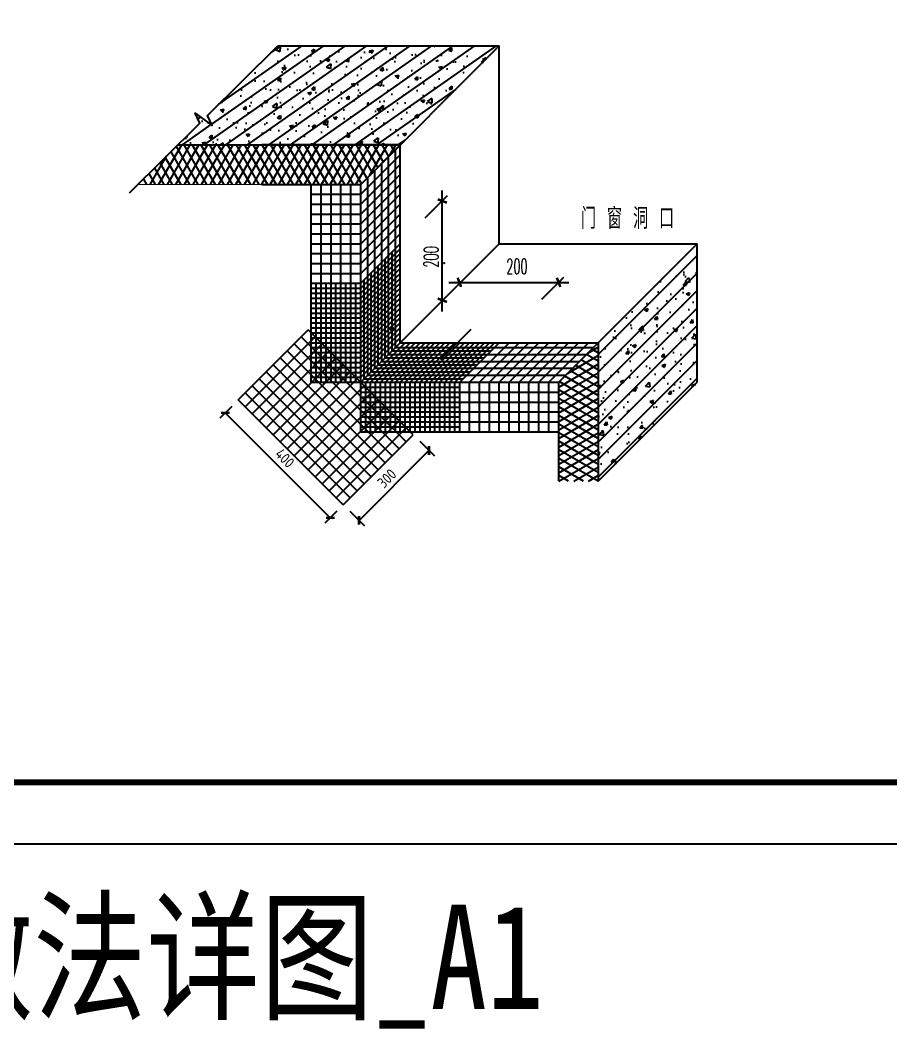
# Model space of a CAD drawing. Extents: x -518115 to 389031, y -231062 to 1628073.
# Drawn here: x 2533 to 6052, y 921036 to 925113 of the extents above; entities that cross this region are included whole.
import ezdxf

# ---------------------------------------------------------------- set-up
doc = ezdxf.new("R2010")
doc.units = 0
doc.header["$LTSCALE"] = 1000
doc.header["$MEASUREMENT"] = 0
for name, color, linetype in [('Defpoint', 7, 'Continuous'), ('PUB_DIM', 3, 'Continuous'), ('PUB_TEXT', 4, 'Continuous'), ('图框', 140, 'Continuous'), ('导图字', 7, 'Continuous')]:
    doc.layers.add(name, color=color, linetype=linetype)
doc.layers.add('yichutu', color=7, linetype='Continuous', true_color=0xffffff, plot=False)
doc.styles.add('DIM_FONT', font='SIMPLEX.shx', dxfattribs={"width": 0.56})
doc.styles.get("Standard").update_dxf_attribs({"font": 'gbenor.shx', "bigfont": 'gbcbig.shx'})
doc.styles.add('STANDARD_T3', font='gbenor.shx', dxfattribs={"bigfont": 'gbcbig.shx'})
doc.styles.add('黑体', font='')
doc.styles.get('黑体').set_extended_font_data('SimHei')
doc.dimstyles.new('STANDARD&&50', dxfattribs={"dimtxt": 175, "dimasz": 50, "dimexe": 125, "dimexo": 150, "dimgap": 75, "dimtad": 1, "dimdec": 0, "dimzin": 0, "dimdsep": 46, "dimtxsty": 'STANDARD_T3', "dimblk": 'ARCHTICK', "dimcen": 0.09, "dimadec": 0, "dimazin": 0, "dimtfac": 1, "dimtdec": 0, "dimtix": 1, "dimtmove": 2, "dimatfit": 3, "dimfxl": 1, "dimtolj": 1, "dimtzin": 0, "dimarcsym": 0})

# ---------------------------------------------------------------- blocks, each defined once
blk = doc.blocks.new('_ArchTick')
at = {"color": 0, "linetype": 'ByBlock', "const_width": 0.4}
blk.add_lwpolyline([(-0.5, -0.5), (0.5, 0.5)], dxfattribs=at)
blk = doc.blocks.new('*D292')
at = {"layer": 'Defpoints', "color": 0, "transparency": 16777216}
for p in [(1001877, 1041873), (1003574, 1040176), (1003364, 1039966)]:
    blk.add_point(p, dxfattribs=at)
at = {"layer": 'PUB_DIM', "color": 0, "lineweight": -2, "transparency": 16777216}
for p, q in [((1001771, 1041767), (1001578, 1041575)), ((1001667, 1041663), (1003364, 1039966)), ((1003468, 1040070), (1003275, 1039878))]:
    blk.add_line(p, q, dxfattribs=at)
at = {"layer": 'PUB_DIM', "color": 0, "lineweight": -2, "transparency": 16777216, "xscale": 100, "yscale": 100, "zscale": 100}
for p, rotation in [((1001667, 1041663), 135), ((1003364, 1039966), 315)]:
    blk.add_blockref('_ArchTick', p, dxfattribs=dict(at, rotation=rotation))
at = {"layer": 'PUB_DIM', "color": 0, "transparency": 16777216, "insert": (1002630, 1040930), "char_height": 175, "attachment_point": 5, "rotation": 315, "style": 'STANDARD_T3'}
blk.add_mtext('\\A1;400', dxfattribs=at)
blk = doc.blocks.new('*D293')
at = {"layer": 'Defpoints', "color": 0, "transparency": 16777216}
for p in [(1004706, 1041308), (1004960, 1041053), (1003574, 1040176)]:
    blk.add_point(p, dxfattribs=at)
at = {"layer": 'PUB_DIM', "color": 0, "lineweight": -2, "transparency": 16777216}
for p, q in [((1004812, 1041202), (1005048, 1040965)), ((1003829, 1039922), (1004960, 1041053)), ((1003680, 1040070), (1003917, 1039833))]:
    blk.add_line(p, q, dxfattribs=at)
at = {"layer": 'PUB_DIM', "color": 0, "lineweight": -2, "transparency": 16777216, "xscale": 100, "yscale": 100, "zscale": 100}
for p, rotation in [((1004960, 1041053), 45.0000000000236), ((1003829, 1039922), 225.0000000000236)]:
    blk.add_blockref('_ArchTick', p, dxfattribs=dict(at, rotation=rotation))
at = {"layer": 'PUB_DIM', "color": 0, "transparency": 16777216, "insert": (1004279, 1040602), "char_height": 175, "attachment_point": 5, "rotation": 45, "style": 'STANDARD_T3'}
blk.add_mtext('\\A1;300', dxfattribs=at)
blk = doc.blocks.new('*D294')
at = {"layer": 'Defpoints', "color": 0, "transparency": 16777216}
for p in [(1001877, 1041873), (1003574, 1040176), (1003364, 1039966)]:
    blk.add_point(p, dxfattribs=at)
at = {"layer": 'PUB_DIM', "color": 0, "lineweight": -2, "transparency": 16777216}
for p, q in [((1001771, 1041767), (1001578, 1041575)), ((1001667, 1041663), (1003364, 1039966)), ((1003468, 1040070), (1003275, 1039878))]:
    blk.add_line(p, q, dxfattribs=at)
at = {"layer": 'PUB_DIM', "color": 0, "lineweight": -2, "transparency": 16777216, "xscale": 100, "yscale": 100, "zscale": 100}
for p, rotation in [((1001667, 1041663), 135), ((1003364, 1039966), 315)]:
    blk.add_blockref('_ArchTick', p, dxfattribs=dict(at, rotation=rotation))
at = {"layer": 'PUB_DIM', "color": 0, "transparency": 16777216, "insert": (1002630, 1040930), "char_height": 175, "attachment_point": 5, "rotation": 315, "style": 'STANDARD_T3'}
blk.add_mtext('\\A1;400', dxfattribs=at)
blk = doc.blocks.new('*D295')
at = {"layer": 'Defpoints', "color": 0, "transparency": 16777216}
for p in [(1004706, 1041308), (1004960, 1041053), (1003574, 1040176)]:
    blk.add_point(p, dxfattribs=at)
at = {"layer": 'PUB_DIM', "color": 0, "lineweight": -2, "transparency": 16777216}
for p, q in [((1004812, 1041202), (1005048, 1040965)), ((1003829, 1039922), (1004960, 1041053)), ((1003680, 1040070), (1003917, 1039833))]:
    blk.add_line(p, q, dxfattribs=at)
at = {"layer": 'PUB_DIM', "color": 0, "lineweight": -2, "transparency": 16777216, "xscale": 100, "yscale": 100, "zscale": 100}
for p, rotation in [((1004960, 1041053), 45.0000000000236), ((1003829, 1039922), 225.0000000000236)]:
    blk.add_blockref('_ArchTick', p, dxfattribs=dict(at, rotation=rotation))
at = {"layer": 'PUB_DIM', "color": 0, "transparency": 16777216, "insert": (1004279, 1040602), "char_height": 175, "attachment_point": 5, "rotation": 45, "style": 'STANDARD_T3'}
blk.add_mtext('\\A1;300', dxfattribs=at)
blk = doc.blocks.new('yct-841-594-84100-59399.9999999999-100-1000.0')
at = {"layer": 'yichutu', "color": 7, "true_color": 0xffffff}
blk.add_lwpolyline([(0, 0), (0, 59400), (84100, 59400), (84100, 0)], close=True, dxfattribs=at)
blk = doc.blocks.new('A$C72245D93')
at = {"layer": '图框'}
blk.add_lwpolyline([(0, 0), (21025, 0), (21025, -14850), (0, -14850)], close=True, dxfattribs=at)
blk.add_lwpolyline([(0, 0), (21025, 0), (21025, -14850), (0, -14850)], close=True, dxfattribs=at)
at = {"layer": '图框', "const_width": 25}
blk.add_lwpolyline([(20775, -14600), (20775, -250), (625, -250), (625, -14600)], close=True, dxfattribs=at)
blk = doc.blocks.new('A$C38AA217B')
h = blk.add_hatch()
h.set_pattern_fill('钢筋混凝土', color=256, scale=80, angle=350, style=0)
h.set_pattern_definition([(35, (-777228.9, -412055.1), (-114.715287, 163.83041), []), (40, (-777228.9, -412055.1), (556.37328, -149.07977), [60, -660]), (345, (-777228.9, -412055.1), (-4.82128, 611.88685), [48, -528]), (90.4514, (-777182.54, -412067.5), (551.55236, 462.80665), [50.99215, -560.9137]), (36.1842, (-777201.1, -411897.5), (817.82815, -278.6631), [90, -990]), (86.6356, (-777133, -411920.74), (871.6935, 637.6131), [76.4882, -841.3704]), (341.1842, (-777201.1, -411897.5), (871.693, 637.6138), [72, -792]), (11, (-777129.3, -411950.8), (414.33972, -400.12322), [60, -660]), (316, (-777129.3, -411950.8), (292.43185, 537.5057), [48, -528]), (61.4514, (-777094.76, -411984.15), (706.77167, 137.38192), [50.99215, -560.9137]), (27.5, (-777228.9, -412055.1), (55.825225, 260.57993), [0, -521.6, 0, -536, 0, -530]), (357.5, (-777228.9, -412055.1), (262.04944, 274.19053), [0, -305.6, 0, -509.6, 0, -202]), (317.5, (-777404.6, -412024.11), (417.43669, -91.927605), [0, -200, 0, -624, 0, -828]), (307.5, (-777483.4, -412010.22), (473.36745, -2.14804), [0, -260, 0, -414.4, 0, -588])])
h.paths.add_polyline_path([(-2861.1, 6240), (-3995.9, 5114.7), (-3920, 4953.5), (-4198.6, 5150.3), (-4123.7, 4988), (-4472.8, 4641.8), (-878.2, 4641.8), (720, 6240)])
h = blk.add_hatch()
h.set_pattern_fill('钢筋混凝土', color=256, scale=80, angle=350, style=0)
h.set_pattern_definition([(35, (-777228.9, -412055.1), (-114.715287, 163.83041), []), (40, (-777228.9, -412055.1), (556.37328, -149.07977), [60, -660]), (345, (-777228.9, -412055.1), (-4.82128, 611.88685), [48, -528]), (90.4514, (-777182.54, -412067.5), (551.55236, 462.80665), [50.99215, -560.9137]), (36.1842, (-777201.1, -411897.5), (817.82815, -278.6631), [90, -990]), (86.6356, (-777133, -411920.74), (871.6935, 637.6131), [76.4882, -841.3704]), (341.1842, (-777201.1, -411897.5), (871.693, 637.6138), [72, -792]), (11, (-777129.3, -411950.8), (414.33972, -400.12322), [60, -660]), (316, (-777129.3, -411950.8), (292.43185, 537.5057), [48, -528]), (61.4514, (-777094.76, -411984.15), (706.77167, 137.38192), [50.99215, -560.9137]), (27.5, (-777228.9, -412055.1), (55.825225, 260.57993), [0, -521.6, 0, -536, 0, -530]), (357.5, (-777228.9, -412055.1), (262.04944, 274.19053), [0, -305.6, 0, -509.6, 0, -202]), (317.5, (-777404.6, -412024.11), (417.43669, -91.927605), [0, -200, 0, -624, 0, -828]), (307.5, (-777483.4, -412010.22), (473.36745, -2.14804), [0, -260, 0, -414.4, 0, -588])])
h.paths.add_polyline_path([(-2861.1, 6240), (-3995.9, 5114.7), (-3920, 4953.5), (-4198.6, 5150.3), (-4123.7, 4988), (-4472.8, 4641.8), (-878.2, 4641.8), (720, 6240)])
h = blk.add_hatch()
h.set_pattern_fill('钢筋混凝土', color=256, scale=80, style=0)
h.set_pattern_definition([(45, (-777228.9, -412055.1), (-141.421356, 141.421356), []), (50, (-777228.9, -412055.1), (573.80815, -50.2017), [60, -660]), (355, (-777228.9, -412055.1), (-111.00107, 601.7537), [48, -528]), (100.4514, (-777181.1, -412059.3), (462.8075, 551.55163), [50.99215, -560.9137]), (46.1842, (-777228.9, -411895.1), (853.79284, -132.4152), [90, -990]), (96.6356, (-777157.8, -411906.1), (747.7302, 779.2943), [76.4882, -841.3704]), (351.1842, (-777228.9, -411895.1), (747.7296, 779.2949), [72, -792]), (21, (-777148.9, -411935.1), (477.52564, -322.0951), [60, -660]), (326, (-777148.9, -411935.1), (194.65227, 580.12004), [48, -528]), (71.4514, (-777109.1, -411961.93), (672.1781, 258.0244), [50.99215, -560.9137]), (37.5, (-777228.9, -412055.1), (9.727884, 266.315083), [0, -521.6, 0, -536, 0, -530]), (7.5, (-777228.9, -412055.1), (210.45563, 315.52937), [0, -305.6, 0, -509.6, 0, -202]), (327.5, (-777407.3, -412055.1), (427.05795, -18.043897), [0, -200, 0, -624, 0, -828]), (317.5, (-777487.3, -412055.1), (466.54894, 80.08399), [0, -260, 0, -414.4, 0, -588])])
h.paths.add_polyline_path([(3920, 800), (3920, 3040), (2320, 1440), (2320, -800)])
h = blk.add_hatch()
h.set_pattern_fill('钢筋混凝土', color=256, scale=80, style=0)
h.set_pattern_definition([(45, (-777228.9, -412055.1), (-141.421356, 141.421356), []), (50, (-777228.9, -412055.1), (573.80815, -50.2017), [60, -660]), (355, (-777228.9, -412055.1), (-111.00107, 601.7537), [48, -528]), (100.4514, (-777181.1, -412059.3), (462.8075, 551.55163), [50.99215, -560.9137]), (46.1842, (-777228.9, -411895.1), (853.79284, -132.4152), [90, -990]), (96.6356, (-777157.8, -411906.1), (747.7302, 779.2943), [76.4882, -841.3704]), (351.1842, (-777228.9, -411895.1), (747.7296, 779.2949), [72, -792]), (21, (-777148.9, -411935.1), (477.52564, -322.0951), [60, -660]), (326, (-777148.9, -411935.1), (194.65227, 580.12004), [48, -528]), (71.4514, (-777109.1, -411961.93), (672.1781, 258.0244), [50.99215, -560.9137]), (37.5, (-777228.9, -412055.1), (9.727884, 266.315083), [0, -521.6, 0, -536, 0, -530]), (7.5, (-777228.9, -412055.1), (210.45563, 315.52937), [0, -305.6, 0, -509.6, 0, -202]), (327.5, (-777407.3, -412055.1), (427.05795, -18.043897), [0, -200, 0, -624, 0, -828]), (317.5, (-777487.3, -412055.1), (466.54894, 80.08399), [0, -260, 0, -414.4, 0, -588])])
h.paths.add_polyline_path([(3920, 800), (3920, 3040), (2320, 1440), (2320, -800)])
for p, q in [((-2861.1, 6240), (720, 6240)), ((-2861.1, 6240), (720, 6240)), ((-1520, 4000), (720, 6240)), ((-1520, 4000), (720, 6240)), ((720, 3040), (720, 6240)), ((720, 3040), (720, 6240)), ((-4782.8, 4003.2), (-4415.1, 4640)), ((-4782.8, 4003.2), (-4415.1, 4640)), ((-4646.1, 4000), (-4276.5, 4640)), ((-4646.1, 4000), (-4276.5, 4640)), ((-4507.5, 4000), (-4138, 4640)), ((-4507.5, 4000), (-4138, 4640)), ((-4504.1, 4610.8), (-4151.4, 4000)), ((-4504.1, 4610.8), (-4151.4, 4000)), ((-4472.8, 4641.8), (-880, 4641.8)), ((-4472.8, 4641.8), (-880, 4641.8)), ((-4382.4, 4640), (-4012.9, 4000)), ((-4382.4, 4640), (-4012.9, 4000)), ((-4368.9, 4000), (-3999.4, 4640)), ((-4368.9, 4000), (-3999.4, 4640)), ((-4243.8, 4640), (-3874.3, 4000)), ((-4243.8, 4640), (-3874.3, 4000)), ((-4230.4, 4000), (-3860.9, 4640)), ((-4230.4, 4000), (-3860.9, 4640)), ((-4105.3, 4640), (-3735.8, 4000)), ((-4105.3, 4640), (-3735.8, 4000)), ((-4091.8, 4000), (-3722.3, 4640)), ((-4091.8, 4000), (-3722.3, 4640)), ((-3966.7, 4640), (-3597.2, 4000)), ((-3966.7, 4640), (-3597.2, 4000)), ((-3951.4, 4003.2), (-3583.7, 4640)), ((-3951.4, 4003.2), (-3583.7, 4640)), ((-3828.1, 4640), (-3458.6, 4000)), ((-3828.1, 4640), (-3458.6, 4000)), ((-3814.7, 4000), (-3445.2, 4640)), ((-3814.7, 4000), (-3445.2, 4640)), ((-3676.1, 4000), (-3306.6, 4640)), ((-3676.1, 4000), (-3306.6, 4640)), ((-3674.3, 4640), (-3304.8, 4000)), ((-3674.3, 4640), (-3304.8, 4000)), ((-3537.5, 4000), (-3168, 4640)), ((-3537.5, 4000), (-3168, 4640)), ((-3535.7, 4640), (-3166.2, 4000)), ((-3535.7, 4640), (-3166.2, 4000)), ((-3399, 4000), (-3029.5, 4640)), ((-3399, 4000), (-3029.5, 4640)), ((-3397.1, 4640), (-3027.6, 4000)), ((-3397.1, 4640), (-3027.6, 4000)), ((-3260.4, 4000), (-2890.9, 4640)), ((-3260.4, 4000), (-2890.9, 4640)), ((-3258.6, 4640), (-2889.1, 4000)), ((-3258.6, 4640), (-2889.1, 4000)), ((-880, 4640), (-3120, 4640)), ((-3120, 4640), (-2750.5, 4000)), ((-3120, 4003.2), (-2752.3, 4640)), ((-880, 4640), (-3120, 4640)), ((-3120, 4640), (-2750.5, 4000)), ((-3120, 4003.2), (-2752.3, 4640)), ((-2983.3, 4000), (-2613.8, 4640)), ((-2983.3, 4000), (-2613.8, 4640)), ((-2981.4, 4640), (-2611.9, 4000)), ((-2981.4, 4640), (-2611.9, 4000)), ((-2844.7, 4000), (-2475.2, 4640)), ((-2844.7, 4000), (-2475.2, 4640)), ((-2842.9, 4640), (-2473.4, 4000)), ((-2842.9, 4640), (-2473.4, 4000)), ((-2706.2, 4000), (-2336.7, 4640)), ((-2706.2, 4000), (-2336.7, 4640)), ((-2704.3, 4640), (-2334.8, 4000)), ((-2704.3, 4640), (-2334.8, 4000)), ((-2567.6, 4000), (-2198.1, 4640)), ((-2567.6, 4000), (-2198.1, 4640)), ((-2565.7, 4640), (-2196.2, 4000)), ((-2565.7, 4640), (-2196.2, 4000)), ((-2429, 4000), (-2059.5, 4640)), ((-2429, 4000), (-2059.5, 4640)), ((-2427.2, 4640), (-2057.7, 4000)), ((-2427.2, 4640), (-2057.7, 4000)), ((-2290.5, 4000), (-1921, 4640)), ((-2290.5, 4000), (-1921, 4640)), ((-2288.6, 4640), (-1919.1, 4000)), ((-2288.6, 4640), (-1919.1, 4000)), ((-2151.9, 4000), (-1782.4, 4640)), ((-2151.9, 4000), (-1782.4, 4640)), ((-2150.1, 4640), (-1780.5, 4000)), ((-2150.1, 4640), (-1780.5, 4000)), ((-2013.3, 4000), (-1643.8, 4640)), ((-2013.3, 4000), (-1643.8, 4640)), ((-2011.5, 4640), (-1642, 4000)), ((-2011.5, 4640), (-1642, 4000)), ((-1874.8, 4000), (-1505.3, 4640)), ((-1874.8, 4000), (-1505.3, 4640)), ((-1872.9, 4640), (-1509.5, 4010.5)), ((-1872.9, 4640), (-1509.5, 4010.5)), ((-1736.2, 4000), (-1366.7, 4640)), ((-1736.2, 4000), (-1366.7, 4640)), ((-1734.4, 4640), (-1421.6, 4098.4)), ((-1734.4, 4640), (-1421.6, 4098.4)), ((-1597.6, 4000), (-1228.1, 4640)), ((-1597.6, 4000), (-1228.1, 4640)), ((-1595.8, 4640), (-1333.8, 4186.2)), ((-1595.8, 4640), (-1333.8, 4186.2)), ((-1520, 4000), (-880, 4640)), ((-1520, 4000), (-880, 4640)), ((-1457.2, 4640), (-1245.9, 4274.1)), ((-1457.2, 4640), (-1245.9, 4274.1)), ((-1375.9, 4144.1), (-1089.6, 4640)), ((-1375.9, 4144.1), (-1089.6, 4640)), ((-1318.7, 4640), (-1158.1, 4361.9)), ((-1318.7, 4640), (-1158.1, 4361.9)), ((-1180.1, 4640), (-1070.3, 4449.7)), ((-1180.1, 4640), (-1070.3, 4449.7)), ((-1180.1, 4640), (-1070.3, 4449.7)), ((-1180.1, 4640), (-1070.3, 4449.7)), ((-1048, 4472), (-951, 4640)), ((-1048, 4472), (-951, 4640)), ((-1041.5, 4640), (-982.4, 4537.6)), ((-1041.5, 4640), (-982.4, 4537.6)), ((-880, 1440), (-880, 4640)), ((-880, 1440), (-880, 4640)), ((-4923.2, 4000), (-4659.5, 4456.8)), ((-4923.2, 4000), (-4659.5, 4456.8)), ((-4680.3, 4436.1), (-4428.6, 4000)), ((-4680.3, 4436.1), (-4428.6, 4000)), ((-4592.2, 4523.4), (-4290, 4000)), ((-4592.2, 4523.4), (-4290, 4000)), ((-1520, 3840), (-880, 4480)), ((-1520, 3840), (-880, 4480)), ((-1068.8, 1251.2), (-1068.8, 4451.2)), ((-1068.8, 1251.2), (-1068.8, 4451.2)), ((-956, 1364), (-956, 4564)), ((-956, 1364), (-956, 4564)), ((-4856.6, 4261.3), (-4705.7, 4000)), ((-4856.6, 4261.3), (-4705.7, 4000)), ((-4768.5, 4348.7), (-4567.1, 4000)), ((-4768.5, 4348.7), (-4567.1, 4000)), ((-1520, 3680), (-880, 4320)), ((-1520, 3680), (-880, 4320)), ((-1181.6, 1138.4), (-1181.6, 4338.4)), ((-1181.6, 1138.4), (-1181.6, 4338.4)), ((-5032.8, 4086.6), (-4982.8, 4000)), ((-5032.8, 4086.6), (-4982.8, 4000)), ((-4944.7, 4173.9), (-4844.3, 4000)), ((-4944.7, 4173.9), (-4844.3, 4000)), ((-1520, 3520), (-880, 4160)), ((-1520, 3520), (-880, 4160)), ((-1407.2, 912.8), (-1407.2, 4112.8)), ((-1407.2, 912.8), (-1407.2, 4112.8)), ((-1294.4, 1025.6), (-1294.4, 4225.6)), ((-1294.4, 1025.6), (-1294.4, 4225.6)), ((-3120, 4000), (-1520, 4000)), ((-3120, 4000), (-1520, 4000)), ((-2320, 800), (-2320, 4000)), ((-2320, 800), (-2320, 4000)), ((-2160, 800), (-2160, 4000)), ((-2160, 800), (-2160, 4000)), ((-2000, 800), (-2000, 4000)), ((-2000, 800), (-2000, 4000)), ((-1840, 800), (-1840, 4000)), ((-1840, 800), (-1840, 4000)), ((-1680, 800), (-1680, 4000)), ((-1680, 800), (-1680, 4000)), ((-1520, 0), (-1520, 4000)), ((-1520, 3360), (-880, 4000)), ((-1520, 0), (-1520, 4000)), ((-1520, 3360), (-880, 4000)), ((-2320, 3840), (-1520, 3840)), ((-2320, 3840), (-1520, 3840)), ((-1520, 3200), (-880, 3840)), ((-1520, 3200), (-880, 3840)), ((-475.8, 3458.7), (-117.1, 3817.3)), ((-475.8, 3458.7), (-117.1, 3817.3)), ((-206.1, 1958.7), (-206.1, 3898.1)), ((-206.1, 1958.7), (-206.1, 3898.1)), ((-2320, 3680), (-1520, 3680)), ((-2320, 3680), (-1520, 3680)), ((-1520, 3040), (-880, 3680)), ((-1520, 3040), (-880, 3680)), ((-2320, 3520), (-1520, 3520)), ((-2320, 3520), (-1520, 3520)), ((-1520, 2880), (-880, 3520)), ((-1520, 2880), (-880, 3520)), ((-2320, 3360), (-1520, 3360)), ((-2320, 3360), (-1520, 3360)), ((-1520, 2720), (-880, 3360)), ((-1520, 2720), (-880, 3360)), ((-2320, 3200), (-1520, 3200)), ((-2320, 3200), (-1520, 3200)), ((-1520, 2560), (-880, 3200)), ((-1520, 2560), (-880, 3200)), ((-2320, 3040), (-1520, 3040)), ((-2320, 3040), (-1520, 3040)), ((-1520, 800), (720, 3040)), ((-1520, 2400), (-880, 3040)), ((-1520, 800), (720, 3040)), ((-1520, 2400), (-880, 3040)), ((-1520, 2320), (-880, 2960)), ((-1520, 2320), (-880, 2960)), ((720, 3040), (3920, 3040)), ((720, 3040), (3920, 3040)), ((1680, 800), (3920, 3040)), ((1680, 800), (3920, 3040)), ((3920, 800), (3920, 3040)), ((3920, 800), (3920, 3040)), ((-2320, 2880), (-1520, 2880)), ((-2320, 2880), (-1520, 2880)), ((-1520, 2240), (-880, 2880)), ((-1520, 2240), (-880, 2880)), ((-1520, 2160), (-880, 2800)), ((-1520, 2160), (-880, 2800)), ((-1125.2, 1194.8), (-1125.2, 2794.8)), ((-1125.2, 1194.8), (-1125.2, 2794.8)), ((-1012.4, 1307.6), (-1012.4, 2907.6)), ((-1012.4, 1307.6), (-1012.4, 2907.6)), ((-2320, 2720), (-1520, 2720)), ((-2320, 2720), (-1520, 2720)), ((-1520, 2080), (-880, 2720)), ((-1520, 2080), (-880, 2720)), ((-1520, 2000), (-880, 2640)), ((-1520, 2000), (-880, 2640)), ((-1238, 1082), (-1238, 2682)), ((-1238, 1082), (-1238, 2682)), ((-2320, 2560), (-1520, 2560)), ((-2320, 2560), (-1520, 2560)), ((-1520, 1920), (-880, 2560)), ((-1520, 1920), (-880, 2560)), ((-1520, 1840), (-880, 2480)), ((-1520, 1840), (-880, 2480)), ((-1463.6, 856.4), (-1463.6, 2456.4)), ((-1463.6, 856.4), (-1463.6, 2456.4)), ((-1350.8, 969.2), (-1350.8, 2569.2)), ((-1350.8, 969.2), (-1350.8, 2569.2)), ((-206.1, 1943.5), (-206.1, 2524.9)), ((-206.1, 1943.5), (-206.1, 2524.9)), ((1406.6, 2141.1), (1765.3, 2499.8)), ((1406.6, 2141.1), (1765.3, 2499.8)), ((-2320, 2400), (-1520, 2400)), ((-2320, 2400), (-1520, 2400)), ((-2320, 2320), (-1520, 2320)), ((-2320, 2320), (-1520, 2320)), ((-2240, 800), (-2240, 2400)), ((-2240, 800), (-2240, 2400)), ((-2080, 800), (-2080, 2400)), ((-2080, 800), (-2080, 2400)), ((-1920, 800), (-1920, 2400)), ((-1920, 800), (-1920, 2400)), ((-1760, 800), (-1760, 2400)), ((-1760, 800), (-1760, 2400)), ((-1600, 800), (-1600, 2400)), ((-1600, 800), (-1600, 2400)), ((-1520, 1760), (-880, 2400)), ((-1520, 1760), (-880, 2400)), ((-1520, 1680), (-880, 2320)), ((-1520, 1680), (-880, 2320)), ((-93.4, 2410.8), (1846.1, 2410.8)), ((-93.4, 2410.8), (1846.1, 2410.8)), ((-2320, 2240), (-1520, 2240)), ((-2320, 2240), (-1520, 2240)), ((-2320, 2160), (-1520, 2160)), ((-2320, 2160), (-1520, 2160)), ((-1520, 1600), (-880, 2240)), ((-1520, 1600), (-880, 2240)), ((-1520, 1520), (-880, 2160)), ((-1520, 1520), (-880, 2160)), ((-2320, 2080), (-1520, 2080)), ((-2320, 2080), (-1520, 2080)), ((-2320, 2000), (-1520, 2000)), ((-2320, 2000), (-1520, 2000)), ((-1520, 1440), (-880, 2080)), ((-1520, 1440), (-880, 2080)), ((-1520, 1360), (-880, 2000)), ((-1520, 1360), (-880, 2000)), ((-2320, 1920), (-1520, 1920)), ((-2320, 1920), (-1520, 1920)), ((-2320, 1840), (-1520, 1840)), ((-2320, 1840), (-1520, 1840)), ((-1520, 1280), (-880, 1920)), ((-1520, 1280), (-880, 1920)), ((-1520, 1200), (-880, 1840)), ((-1520, 1200), (-880, 1840)), ((-3499.9, 517.2), (-2368.5, 1648.5)), ((-3499.9, 517.2), (-2368.5, 1648.5)), ((-671.5, -48.5), (-2368.5, 1648.5)), ((-671.5, -48.5), (-2368.5, 1648.5)), ((-2320, 1760), (-1520, 1760)), ((-2320, 1760), (-1520, 1760)), ((-2320, 1680), (-1520, 1680)), ((-2320, 1680), (-1520, 1680)), ((-1520, 1120), (-880, 1760)), ((-1520, 1120), (-880, 1760)), ((-1520, 1040), (-880, 1680)), ((-1520, 1040), (-880, 1680)), ((-202.6, 1194.8), (262.8, 1660.2)), ((-202.6, 1194.8), (262.8, 1660.2)), ((-3386.8, 404), (-2255.4, 1535.4)), ((-3386.8, 404), (-2255.4, 1535.4)), ((-784.6, -161.7), (-2481.7, 1535.4)), ((-784.6, -161.7), (-2481.7, 1535.4)), ((-2320, 1600), (-1520, 1600)), ((-2320, 1600), (-1520, 1600)), ((-2320, 1520), (-1520, 1520)), ((-2320, 1520), (-1520, 1520)), ((-1520, 960), (-880, 1600)), ((-1520, 960), (-880, 1600)), ((-1520, 880), (-880, 1520)), ((-1520, 880), (-880, 1520)), ((-3273.6, 290.9), (-2142.3, 1422.3)), ((-3273.6, 290.9), (-2142.3, 1422.3)), ((-3160.5, 177.7), (-2029.1, 1309.1)), ((-3160.5, 177.7), (-2029.1, 1309.1)), ((-1010.9, -387.9), (-2707.9, 1309.1)), ((-1010.9, -387.9), (-2707.9, 1309.1)), ((-897.7, -274.8), (-2594.8, 1422.3)), ((-897.7, -274.8), (-2594.8, 1422.3)), ((-2320, 1440), (-1520, 1440)), ((-2320, 1440), (-1520, 1440)), ((-2320, 1360), (-1520, 1360)), ((-2320, 1360), (-1520, 1360)), ((-1440, 800), (-800, 1440)), ((-1440, 800), (-800, 1440)), ((-1360, 800), (-720, 1440)), ((-1360, 800), (-720, 1440)), ((-1280, 800), (-640, 1440)), ((-1280, 800), (-640, 1440)), ((-1200, 800), (-560, 1440)), ((-1200, 800), (-560, 1440)), ((-1120, 800), (-480, 1440)), ((-1120, 800), (-480, 1440)), ((-1040, 800), (-400, 1440)), ((-1040, 800), (-400, 1440)), ((-1012.4, 1307.6), (587.6, 1307.6)), ((-1012.4, 1307.6), (587.6, 1307.6)), ((-960, 800), (-320, 1440)), ((-960, 800), (-320, 1440)), ((-956, 1364), (2244, 1364)), ((-956, 1364), (2244, 1364)), ((-880, 1440), (2320, 1440)), ((-880, 800), (-240, 1440)), ((-880, 1440), (2320, 1440)), ((-880, 800), (-240, 1440)), ((-800, 800), (-160, 1440)), ((-800, 800), (-160, 1440)), ((-720, 800), (-80, 1440)), ((-720, 800), (-80, 1440)), ((-640, 800), (0, 1440)), ((-640, 800), (0, 1440)), ((-560, 800), (80, 1440)), ((-560, 800), (80, 1440)), ((-480, 800), (160, 1440)), ((-480, 800), (160, 1440)), ((-400, 800), (240, 1440)), ((-400, 800), (240, 1440)), ((-320, 800), (320, 1440)), ((-320, 800), (320, 1440)), ((-240, 800), (400, 1440)), ((-240, 800), (400, 1440)), ((-160, 800), (480, 1440)), ((-160, 800), (480, 1440)), ((-80, 800), (560, 1440)), ((-80, 800), (560, 1440)), ((0, 800), (640, 1440)), ((0, 800), (640, 1440)), ((80, 800), (720, 1440)), ((80, 800), (720, 1440)), ((240, 800), (880, 1440)), ((240, 800), (880, 1440)), ((400, 800), (1040, 1440)), ((400, 800), (1040, 1440)), ((560, 800), (1200, 1440)), ((560, 800), (1200, 1440)), ((720, 800), (1360, 1440)), ((720, 800), (1360, 1440)), ((880, 800), (1520, 1440)), ((880, 800), (1520, 1440)), ((1040, 800), (1680, 1440)), ((1040, 800), (1680, 1440)), ((1200, 800), (1840, 1440)), ((1200, 800), (1840, 1440)), ((1360, 800), (2000, 1440)), ((1360, 800), (2000, 1440)), ((1520, 800), (2160, 1440)), ((1520, 800), (2160, 1440)), ((1680, 800), (2320, 1440)), ((1680, 800), (2320, 1440)), ((2152, 1272), (2320, 1369)), ((2152, 1272), (2320, 1369)), ((2320, 1278.5), (2217.6, 1337.6)), ((2320, 1278.5), (2217.6, 1337.6)), ((2320, 1417), (2305.4, 1425.4)), ((2320, 1417), (2305.4, 1425.4)), ((2320, 1440), (2320, -800)), ((2320, 1440), (2320, -800)), ((-3047.4, 64.6), (-1916, 1196)), ((-3047.4, 64.6), (-1916, 1196)), ((-1124, -501.1), (-2821.1, 1196)), ((-1124, -501.1), (-2821.1, 1196)), ((-2320, 1280), (-1520, 1280)), ((-2320, 1280), (-1520, 1280)), ((-2320, 1200), (-1520, 1200)), ((-2320, 1200), (-1520, 1200)), ((-1125.2, 1194.8), (474.8, 1194.8)), ((-1125.2, 1194.8), (474.8, 1194.8)), ((-1068.8, 1251.2), (2131.2, 1251.2)), ((-1068.8, 1251.2), (2131.2, 1251.2)), ((1824.1, 944.1), (2320, 1230.4)), ((1824.1, 944.1), (2320, 1230.4)), ((2320, 1001.3), (2041.9, 1161.9)), ((2320, 1001.3), (2041.9, 1161.9)), ((2320, 1139.9), (2129.7, 1249.7)), ((2320, 1139.9), (2129.7, 1249.7)), ((2320, 1139.9), (2129.7, 1249.7)), ((2320, 1139.9), (2129.7, 1249.7)), ((-1237.2, -614.2), (-2934.2, 1082.8)), ((-2934.2, -48.5), (-1802.8, 1082.8)), ((-1237.2, -614.2), (-2934.2, 1082.8)), ((-2934.2, -48.5), (-1802.8, 1082.8)), ((-2320, 1120), (-1520, 1120)), ((-2320, 1120), (-1520, 1120)), ((-2320, 1040), (-1520, 1040)), ((-2320, 1040), (-1520, 1040)), ((-1294.4, 1025.6), (1905.6, 1025.6)), ((-1294.4, 1025.6), (1905.6, 1025.6)), ((-1238, 1082), (362, 1082)), ((-1238, 1082), (362, 1082)), ((-1181.6, 1138.4), (2018.4, 1138.4)), ((-1181.6, 1138.4), (2018.4, 1138.4)), ((1680, 722.4), (2320, 1091.9)), ((1680, 722.4), (2320, 1091.9)), ((2320, 724.2), (1866.2, 986.2)), ((2320, 724.2), (1866.2, 986.2)), ((2320, 862.8), (1954.1, 1074.1)), ((2320, 862.8), (1954.1, 1074.1)), ((-1463.4, -840.5), (-3160.5, 856.6)), ((-1463.4, -840.5), (-3160.5, 856.6)), ((-1350.3, -727.4), (-3047.4, 969.7)), ((-1350.3, -727.4), (-3047.4, 969.7)), ((-2821.1, -161.7), (-1689.7, 969.7)), ((-2821.1, -161.7), (-1689.7, 969.7)), ((-2707.9, -274.8), (-1576.6, 856.6)), ((-2707.9, -274.8), (-1576.6, 856.6)), ((-2320, 960), (-1520, 960)), ((-2320, 960), (-1520, 960)), ((-2320, 880), (-1520, 880)), ((-2320, 880), (-1520, 880)), ((-1463.6, 856.4), (136.4, 856.4)), ((-1463.6, 856.4), (136.4, 856.4)), ((-1407.2, 912.8), (1792.8, 912.8)), ((-1407.2, 912.8), (1792.8, 912.8)), ((-1350.8, 969.2), (249.2, 969.2)), ((-1350.8, 969.2), (249.2, 969.2)), ((1680, 583.8), (2320, 953.3)), ((1680, 583.8), (2320, 953.3)), ((2320, 585.6), (1778.4, 898.4)), ((2320, 585.6), (1778.4, 898.4)), ((-1576.6, -953.6), (-3273.6, 743.4)), ((-1576.6, -953.6), (-3273.6, 743.4)), ((-2594.8, -387.9), (-1463.4, 743.4)), ((-2594.8, -387.9), (-1463.4, 743.4)), ((-2320, 800), (1680, 800)), ((-2320, 800), (1680, 800)), ((-1520, 720), (80, 720)), ((-1520, 720), (80, 720)), ((-1440, 0), (-1440, 800)), ((-1440, 0), (-1440, 800)), ((-1360, 0), (-1360, 800)), ((-1360, 0), (-1360, 800)), ((-1280, 0), (-1280, 800)), ((-1280, 0), (-1280, 800)), ((-1200, 0), (-1200, 800)), ((-1200, 0), (-1200, 800)), ((-1120, 0), (-1120, 800)), ((-1120, 0), (-1120, 800)), ((-1040, 0), (-1040, 800)), ((-1040, 0), (-1040, 800)), ((-960, 0), (-960, 800)), ((-960, 0), (-960, 800)), ((-880, 0), (-880, 800)), ((-880, 0), (-880, 800)), ((-800, 0), (-800, 800)), ((-800, 0), (-800, 800)), ((-720, 0), (-720, 800)), ((-720, 0), (-720, 800)), ((-640, 0), (-640, 800)), ((-640, 0), (-640, 800)), ((-560, 0), (-560, 800)), ((-560, 0), (-560, 800)), ((-480, 0), (-480, 800)), ((-480, 0), (-480, 800)), ((-400, 0), (-400, 800)), ((-400, 0), (-400, 800)), ((-320, 0), (-320, 800)), ((-320, 0), (-320, 800)), ((-240, 0), (-240, 800)), ((-240, 0), (-240, 800)), ((-160, 0), (-160, 800)), ((-160, 0), (-160, 800)), ((-80, 0), (-80, 800)), ((-80, 0), (-80, 800)), ((0, 0), (0, 800)), ((0, 0), (0, 800)), ((0, 0), (0, 800)), ((0, 0), (0, 800)), ((80, 0), (80, 800)), ((80, 0), (80, 800)), ((80, 0), (80, 800)), ((80, 0), (80, 800)), ((240, 0), (240, 800)), ((240, 0), (240, 800)), ((400, 0), (400, 800)), ((400, 0), (400, 800)), ((560, 0), (560, 800)), ((560, 0), (560, 800)), ((720, 0), (720, 800)), ((720, 0), (720, 800)), ((880, 0), (880, 800)), ((880, 0), (880, 800)), ((1040, 0), (1040, 800)), ((1040, 0), (1040, 800)), ((1200, 0), (1200, 800)), ((1200, 0), (1200, 800)), ((1360, 0), (1360, 800)), ((1360, 0), (1360, 800)), ((1520, 0), (1520, 800)), ((1520, 0), (1520, 800)), ((1680, 445.2), (2320, 814.7)), ((1680, 445.2), (2320, 814.7)), ((1680, -800), (1680, 800)), ((1680, -800), (1680, 800)), ((2320, 308.5), (1680, 678)), ((2320, 308.5), (1680, 678)), ((1680, 306.7), (2320, 676.2)), ((1680, 306.7), (2320, 676.2)), ((2320, 447.1), (1690.5, 810.5)), ((2320, 447.1), (1690.5, 810.5)), ((2320, -800), (3920, 800)), ((2320, -800), (3920, 800)), ((-1802.8, -1179.9), (-3499.9, 517.2)), ((-1802.8, -1179.9), (-3499.9, 517.2)), ((-1689.7, -1066.8), (-3386.8, 630.3)), ((-1689.7, -1066.8), (-3386.8, 630.3)), ((-2481.7, -501.1), (-1350.3, 630.3)), ((-2481.7, -501.1), (-1350.3, 630.3)), ((-2368.5, -614.2), (-1237.2, 517.2)), ((-2368.5, -614.2), (-1237.2, 517.2)), ((-1520, 640), (1680, 640)), ((-1520, 640), (1680, 640)), ((-1520, 560), (80, 560)), ((-1520, 560), (80, 560)), ((2320, 169.9), (1680, 539.5)), ((2320, 169.9), (1680, 539.5)), ((1680, 168.1), (2320, 537.6)), ((1680, 168.1), (2320, 537.6)), ((-2255.4, -727.4), (-1124, 404)), ((-2255.4, -727.4), (-1124, 404)), ((-1520, 480), (1680, 480)), ((-1520, 480), (1680, 480)), ((-1520, 400), (80, 400)), ((-1520, 400), (80, 400)), ((2320, 31.4), (1680, 400.9)), ((2320, 31.4), (1680, 400.9)), ((1680, 29.5), (2320, 399)), ((1680, 29.5), (2320, 399)), ((-2142.3, -840.5), (-1010.9, 290.9)), ((-2142.3, -840.5), (-1010.9, 290.9)), ((-2029.1, -953.6), (-897.7, 177.7)), ((-2029.1, -953.6), (-897.7, 177.7)), ((-1520, 320), (1680, 320)), ((-1520, 320), (1680, 320)), ((-1520, 240), (80, 240)), ((-1520, 240), (80, 240)), ((2320, -107.2), (1680, 262.3)), ((2320, -107.2), (1680, 262.3)), ((1680, -109), (2320, 260.5)), ((1680, -109), (2320, 260.5)), ((-1916, -1066.8), (-784.6, 64.6)), ((-1916, -1066.8), (-784.6, 64.6)), ((-1916, -1066.8), (-784.6, 64.6)), ((-1916, -1066.8), (-784.6, 64.6)), ((-1520, 160), (1680, 160)), ((-1520, 160), (1680, 160)), ((-1520, 80), (80, 80)), ((-1520, 80), (80, 80)), ((-1520, 0), (1680, 0)), ((-1520, 0), (1680, 0)), ((2320, -245.7), (1680, 123.8)), ((2320, -245.7), (1680, 123.8)), ((1680, -247.6), (2320, 121.9)), ((1680, -247.6), (2320, 121.9)), ((-1802.8, -1179.9), (-671.5, -48.5)), ((-1802.8, -1179.9), (-671.5, -48.5)), ((2320, -384.3), (1680, -14.8)), ((2320, -384.3), (1680, -14.8)), ((1680, -386.2), (2320, -16.7)), ((1680, -386.2), (2320, -16.7)), ((2320, -522.9), (1680, -153.4)), ((2320, -522.9), (1680, -153.4)), ((1680, -524.7), (2320, -155.2)), ((1680, -524.7), (2320, -155.2)), ((2320, -661.4), (1680, -291.9)), ((2320, -661.4), (1680, -291.9)), ((1680, -663.3), (2320, -293.8)), ((1680, -663.3), (2320, -293.8)), ((2320, -800), (1680, -430.5)), ((2320, -800), (1680, -430.5)), ((1683.2, -800), (2320, -432.3)), ((1683.2, -800), (2320, -432.3)), ((2080, -800), (1680, -569.1)), ((2080, -800), (1680, -569.1)), ((1923.2, -800), (2320, -570.9)), ((1923.2, -800), (2320, -570.9)), ((1840, -800), (1680, -707.6)), ((1840, -800), (1680, -707.6)), ((2163.2, -800), (2320, -709.5)), ((2163.2, -800), (2320, -709.5))]:
    blk.add_line(p, q)
for points, const_width in [([(-4474.7, 4640), (-880, 4640), (-1520, 4000), (-5120.1, 4000)], 16), ([(-4474.7, 4640), (-880, 4640), (-1520, 4000), (-5120.1, 4000)], 16), ([(-126.8, 3702.7), (-274.9, 3758.8)], 40), ([(-126.8, 3702.7), (-274.9, 3758.8)], 40), ([(46.3, 2490.1), (102.4, 2342)], 40), ([(46.3, 2490.1), (102.4, 2342)], 40), ([(1650.7, 2490.1), (1706.8, 2342)], 40), ([(1650.7, 2490.1), (1706.8, 2342)], 40), ([(-126.8, 2098.4), (-274.9, 2154.5)], 40), ([(-126.8, 2098.4), (-274.9, 2154.5)], 40), ([(1680, -800), (1680, 800), (2320, 1440), (2320, -800)], 16), ([(1680, -800), (1680, 800), (2320, 1440), (2320, -800)], 16)]:
    blk.add_lwpolyline(points, dxfattribs=dict(const_width=const_width))
at = {"const_width": 40}
for points in [[(-1032.4, 1660.2, 1), (-992.4, 1660.2, 1)], [(-1032.4, 1660.2, 1), (-992.4, 1660.2, 1)], [(-222.6, 1194.8, 1), (-182.6, 1194.8, 1)], [(-222.6, 1194.8, 1), (-182.6, 1194.8, 1)]]:
    blk.add_lwpolyline(points, format="xyb", close=True, dxfattribs=at)
at = {"layer": 'Defpoint', "color": 0, "linetype": 'ByBlock'}
blk.add_point((-171.1, 2727.2), dxfattribs=at)
blk.add_point((-171.1, 2727.2), dxfattribs=at)
at = {"layer": 'PUB_DIM'}
blk.add_lwpolyline([(-5258.6, 3862.7), (-4123.7, 4988), (-4198.6, 5150.3), (-3920, 4953.5), (-3995.9, 5114.7), (-2861.1, 6240)], dxfattribs=at)
blk.add_lwpolyline([(-5258.6, 3862.7), (-4123.7, 4988), (-4198.6, 5150.3), (-3920, 4953.5), (-3995.9, 5114.7), (-2861.1, 6240)], dxfattribs=at)
at = {"color": 7, "linetype": 'ByBlock', "insert": (-380.7, 2826.7), "char_height": 240, "attachment_point": 5, "rotation": 90, "style": 'DIM_FONT'}
blk.add_mtext('200', dxfattribs=at)
blk.add_mtext('200', dxfattribs=at)
at = {"color": 7, "linetype": 'ByBlock', "insert": (1005.6, 2674.6), "char_height": 240, "attachment_point": 5, "style": 'DIM_FONT'}
blk.add_mtext('200', dxfattribs=at)
blk.add_mtext('200', dxfattribs=at)
at = {"layer": 'PUB_TEXT'}
for s, p in [('门', (2040.4, 3280.5)), ('门', (2040.4, 3280.5)), ('窗', (2461.1, 3280.5)), ('窗', (2461.1, 3280.5)), ('洞', (2881.9, 3280.5)), ('洞', (2881.9, 3280.5)), ('口', (3302.6, 3280.5)), ('口', (3302.6, 3280.5))]:
    blk.add_text(s, height=337.6, dxfattribs=at).set_placement(p)
at = {"layer": 'PUB_DIM'}
for p1, p2, distance, text, picture, middle in [((-3499.9, 517.2), (-1802.8, -1179.9), -297.4, '400', '*D292', (-2746.8, -426.8)), ((-3499.9, 517.2), (-1802.8, -1179.9), -297.4, '400', '*D294', (-2746.8, -426.8)), ((-1802.8, -1179.9), (-671.5, -48.5), -360, '300', '*D293', (-1097.5, -753.9)), ((-1802.8, -1179.9), (-671.5, -48.5), -360, '300', '*D295', (-1097.5, -753.9))]:
    dim = blk.add_aligned_dim(p1=p1, p2=p2, distance=distance, text=text, dimstyle='STANDARD&&50', override={"dimasz": 100}, dxfattribs=at)
    dim.commit()
    dim.dimension.update_dxf_attribs({"geometry": picture, "text_midpoint": middle, "insert": (-1005377, -1041356.3)})

msp = doc.modelspace()

# ---------------------------------------------------------------- block references
msp.add_blockref('A$C72245D93', (-985.9, 936632.1))
at = {"xscale": 0.25, "yscale": 0.25, "zscale": 0.25}
msp.add_blockref('A$C38AA217B', (4289.6, 923449), dxfattribs=at)
at = {"layer": 'yichutu', "xscale": 0.25, "yscale": 0.25, "zscale": 0.25}
msp.add_blockref('yct-841-594-84100-59399.9999999999-100-1000.0', (-985.9, 921782.1), dxfattribs=at)

# ---------------------------------------------------------------- texts
at = {"layer": '导图字', "color": 1, "style": '黑体', "width": 0.8}
msp.add_text('建施_05_通用做法详图_A1', height=420.591, dxfattribs=at).set_placement((-625.1, 921116.2))

doc.saveas('drawing.dxf')
